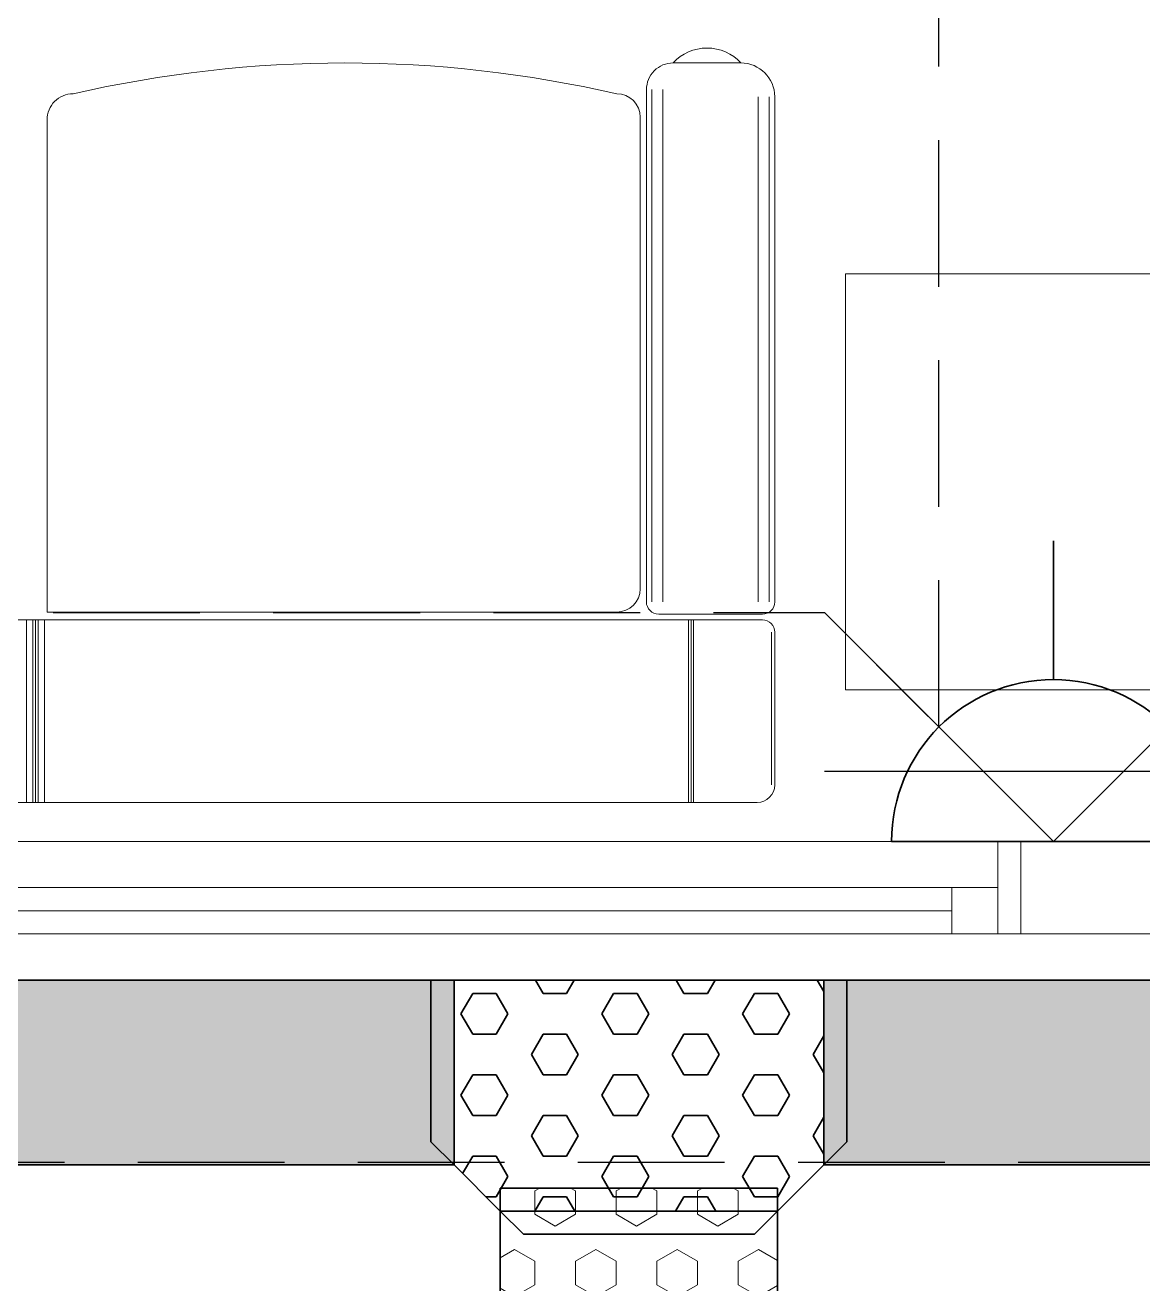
# Model space of a CAD drawing. Header units: inches. Extents: x -12418 to 57169, y -29325 to 19878.
# Drawn here: x 22985 to 24195, y -1326 to 36 of the extents above; entities that cross this region are included whole.
import ezdxf
from ezdxf.enums import TextEntityAlignment as Align

# ---------------------------------------------------------------- set-up
doc = ezdxf.new("R2010")
doc.units = ezdxf.units.IN
doc.header["$LTSCALE"] = 25
doc.header["$MEASUREMENT"] = 0
doc.linetypes.add('DASHDOT', pattern=[25.4, 12.7, -6.35, 0, -6.35])
doc.linetypes.add('HIDDEN', pattern=[9.525, 6.35, -3.175])
doc.layers.get('0').update_dxf_attribs({"color": 8})
doc.layers.get('Defpoints').update_dxf_attribs({"color": 8})
for name, color, linetype, lineweight in [('00-Ground Floor$0$Aluminum', 251, 'Continuous', 5), ('00-Ground Floor$0$LOADING', 253, 'Continuous', 5), ('00-Ground Floor$0$Walls', 251, 'Continuous', 5), ('E-LITE-CLNG-CNDT', 6, 'DASHDOT', 35), ('E-LITE-EXIT-NUMB', 6, 'Continuous', 25), ('E-POWR-FLOR-CNDT', 6, 'HIDDEN', 25), ('E-POWR-WALL @ 100', 4, 'Continuous', 35), ('T-CABL-TRAY', 251, 'Continuous', 35)]:
    doc.layers.add(name, color=color, linetype=linetype, lineweight=lineweight)
doc.styles.add('DC_Simplex', font='SIMPLEX.shx', dxfattribs={"width": 0.7})

# ---------------------------------------------------------------- blocks, each defined once
blk = doc.blocks.new('00-Ground Floor$0$GF21008-P')
at = {"layer": '00-Ground Floor$0$LOADING'}
for p, q in [((-0.7709, 0), (0.7906, 0)), ((-0.7019, -0.1974), (-0.7019, 0)), ((-0.6994, -0.1974), (-0.6994, 0)), ((-0.6968, -0.1974), (-0.6968, 0)), ((0, -0.1974), (0, 0)), ((0.0069, -0.1974), (0.0069, 0)), ((0.0099, -0.1974), (0.0099, 0)), ((0.0128, -0.1974), (0.0128, 0)), ((0.0197, -0.1974), (0.0197, 0)), ((-0.79, -0.1841), (-0.79, -0.0191)), ((-0.7866, -0.1841), (-0.7866, -0.0191)), ((-0.7767, -0.1974), (0.7964, -0.1974)), ((-0.7767, -0.2037), (-0.6644, -0.2037)), ((-0.79, -0.7634), (-0.79, -0.217)), ((-0.784, -0.7634), (-0.784, -0.217)), ((-0.7722, -0.7634), (-0.7722, -0.217)), ((-0.6689, -0.7712), (-0.6689, -0.217)), ((-0.6571, -0.7712), (-0.6571, -0.217)), ((-0.6512, -0.7712), (-0.6512, -0.217)), ((-0.6191, -0.2059), (-0.0026, -0.2059)), ((-0.0026, -0.2059), (-0.0026, -0.7385)), ((-0.6444, -0.7413), (-0.6444, -0.2312)), ((-0.7533, -0.8), (-0.68, -0.8))]:
    blk.add_line(p, q, dxfattribs=at)
for centre, radius, start, end in [((-0.7709, -0.0191), 0.0191, 90, 180), ((-0.7767, -0.1841), 0.0133, 180, 270), ((-0.7767, -0.217), 0.0133, 90, 180), ((-0.6644, -0.217), 0.0133, 0, 90), ((-0.6191, -0.2312), 0.0253, 90, 180), ((-0.6191, -0.7413), 0.0253, 180, 270), ((-0.0307, -0.7385), 0.0281, 270, 0), ((-0.7533, -0.7634), 0.0366, 180, 270), ((-0.68, -0.7712), 0.0288, 270, 0), ((-0.3249, 0.51), 1.31, 257.0217, 282.9783), ((-0.7167, -0.7662), 0.0499, 222.6462, 317.3538)]:
    blk.add_arc(centre, radius, start, end, dxfattribs=at)
blk = doc.blocks.new('00-Ground Floor$0$A$C37be4daf')
at = {"layer": '00-Ground Floor$0$Aluminum'}
for p, q in [((1416, 598.2), (216, 598.2)), ((241, 498.2), (241, 598.2)), ((291, 548.2), (291, 598.2)), ((1341, 548.2), (1341, 598.2)), ((1391, 498.2), (1391, 598.2)), ((291, 573.2), (1341, 573.2)), ((1391, 548.2), (241, 548.2)), ((1416, 498.2), (216, 498.2))]:
    blk.add_line(p, q, dxfattribs=at)
at = {"layer": '00-Ground Floor$0$Walls'}
for p, q in [((216, 498.2), (216, 598.2)), ((1416, 498.2), (1416, 598.2))]:
    blk.add_line(p, q, dxfattribs=at)
blk = doc.blocks.new('00-Ground Floor')
at = {"layer": '00-Ground Floor$0$LOADING', "elevation": 0}
blk.add_lwpolyline([(24322.9, -683.3), (23872.9, -683.3), (23872.9, -233.3), (24322.9, -233.3)], close=True, dxfattribs=at)
at = {"layer": '00-Ground Floor$0$Walls'}
for p, q in [((21497.9, -847.4, 0), (25427.9, -847.4, 0)), ((17732.9, -947.4, 0), (43417.9, -947.4, 0))]:
    blk.add_line(p, q, dxfattribs=at)
at = {"rotation": 180}
blk.add_blockref('00-Ground Floor$0$A$C37be4daf', (24278.9, -349.2, 0), dxfattribs=at)
at = {"layer": '00-Ground Floor$0$LOADING', "xscale": 1000, "yscale": 1000, "zscale": 1000, "rotation": 179.9999999999998}
blk.add_blockref('00-Ground Floor$0$GF21008-P', (23006.5, -805.3), dxfattribs=at)
blk = doc.blocks.new('*U50')
blk.add_line((1.75, 0), (3.25, 0))
blk.add_lwpolyline([(0, -1.75, 1), (0, 1.75)], format="xyb", close=True)
at = {"layer": 'Defpoints'}
for p, q in [((2.475, 2.475), (0, 0)), ((0.758, 2.475), (0.758, -2.475)), ((2.475, -2.475), (0, 0))]:
    blk.add_line(p, q, dxfattribs=at)
at = {"layer": 'E-LITE-EXIT-NUMB', "style": 'DC_Simplex', "width": 0.7, "flags": 8}
blk.add_attdef('TYPE', text='', height=2, rotation=360, dxfattribs=at).set_placement((-2.682, 5.238), align=Align.RIGHT)
blk.add_attdef('CIRCUIT', (2.682, 5.238), '', height=2, rotation=360, dxfattribs=at)
blk = doc.blocks.new('*U77')
at = {"lineweight": 0}
h = blk.add_hatch(dxfattribs=at)
h.set_pattern_fill('HEX', color=253, scale=8, angle=180, style=0)
h.set_pattern_definition([(180, (-22747.74, -3e-10), (6e-13, -43.99409), [25.4, -50.8]), (300, (-22747.74, -3e-10), (38.1, 21.997045), [25.4, -50.8]), (240, (-22773.14, -3e-10), (38.1, -21.997045), [25.4, -50.8])])
h.paths.add_polyline_path([(-7250, 200), (-7250, 0), (0, 0), (0, 200)])
at = {"color": 0}
for p, q in [((0, 200), (-7250, 200)), ((-7250, 0), (-7250, 200)), ((0, 0), (-7250, 0))]:
    blk.add_line(p, q, dxfattribs=at)
blk = doc.blocks.new('*U76')
h = blk.add_hatch()
h.set_pattern_fill('HEX', color=253, scale=8, angle=-90, style=0)
h.set_pattern_definition([(270, (-3e-11, -5e-24), (43.994, -9e-14), [25.4, -50.8]), (30, (-3e-11, -5e-24), (-21.997, 38.1), [25.4, -50.8]), (330, (-3e-11, -25.4), (21.997, 38.1), [25.4, -50.8])])
h.paths.add_polyline_path([(0, 0), (-200, 0), (-250, -50), (-250, -350), (-200, -400), (0, -400)])
at = {"color": 0}
for p, q in [((-200, 0), (-200, 50)), ((0, 0), (0, 50)), ((-250, -50), (-200, 0)), ((0, 0), (0, -400)), ((-250, -50), (-300, -50)), ((-250, -350), (-300, -350)), ((-250, -350), (-200, -400)), ((-200, -400), (-200, -450)), ((0, -400), (0, -450))]:
    blk.add_line(p, q, dxfattribs=at)
at = {"color": 253}
for p, q in [((-200, 0), (-175, 25)), ((-175, 25), (0, 25)), ((-200, 0), (0, 0)), ((-250, -50), (-275, -75)), ((-250, -50), (-250, -350)), ((-275, -75), (-275, -325)), ((-250, -350), (-275, -325)), ((-200, -400), (0, -400)), ((-200, -400), (-175, -425)), ((-175, -425), (0, -425))]:
    blk.add_line(p, q, dxfattribs=at)
blk = doc.blocks.new('*U78')
at = {"lineweight": 0}
h = blk.add_hatch(dxfattribs=at)
h.set_pattern_fill('HEX', color=253, scale=8, angle=180, style=0)
h.set_pattern_definition([(180, (-14751.107, -2e-10), (6e-13, -43.99409), [25.4, -50.8]), (300, (-14751.107, -2e-10), (38.1, 21.99705), [25.4, -50.8]), (240, (-14776.507, -2e-10), (38.1, -21.99705), [25.4, -50.8])])
h.paths.add_polyline_path([(-2829.2, 300), (-2829.2, 0), (0, 0), (0, 300)])
at = {"color": 0}
for p, q in [((0, 300), (-2829.2, 300)), ((-2829.2, 0), (-2829.2, 300)), ((0, 0), (-2829.2, 0))]:
    blk.add_line(p, q, dxfattribs=at)
blk = doc.blocks.new('*U81')
at = {"lineweight": 0}
h = blk.add_hatch(dxfattribs=at)
h.set_pattern_fill('HEX', color=253, scale=8, angle=180, style=0)
h.set_pattern_definition([(180, (-19374.527, -2e-10), (6e-13, -43.99409), [25.4, -50.8]), (300, (-19374.527, -2e-10), (38.1, 21.99705), [25.4, -50.8]), (240, (-19399.927, -2e-10), (38.1, -21.99705), [25.4, -50.8])])
h.paths.add_polyline_path([(-3876.8, 200), (-3876.8, 0), (0, 0), (0, 200)])
at = {"color": 0}
for p, q in [((0, 200), (-3876.8, 200)), ((-3876.8, 0), (-3876.8, 200)), ((0, 0), (-3876.8, 0))]:
    blk.add_line(p, q, dxfattribs=at)
blk = doc.blocks.new('A$C767e6835')
at = {"layer": 'T-CABL-TRAY', "linetype": 'Continuous'}
for name, p, rotation in [('*U81', (-526.8, 1850), 180), ('*U76', (3350, 1850), 90), ('*U78', (3400, -1204.2, 0), 270)]:
    blk.add_blockref(name, p, dxfattribs=dict(at, rotation=rotation))
at = {"layer": 'T-CABL-TRAY', "linetype": 'Continuous', "xscale": -1, "rotation": 180}
blk.add_blockref('*U77', (11000, 1850), dxfattribs=at)

msp = doc.modelspace()

# ---------------------------------------------------------------- linework, layer by layer
at = {"layer": 'E-POWR-FLOR-CNDT', "elevation": 0}
msp.add_lwpolyline([(23974.1, -723.7), (23974.1, 151.4, 0.414214), (23899.1, 226.4), (23231.7, 226.4, -0.414214), (23156.7, 301.4), (23156.7, 869.7), (23044.5, 981.9)], format="xyb", dxfattribs=at)
for points in [[(21939.6, -723.7), (22063.3, -599.9), (23850.4, -599.9), (23974.1, -723.7)], [(25056.7, -1071.2), (24932.9, -1194.9), (15427.9, -1194.9), (15304.2, -1071.2)]]:
    msp.add_lwpolyline(points, dxfattribs=at)

# ---------------------------------------------------------------- block references
at = {"layer": 'E-LITE-CLNG-CNDT'}
msp.add_blockref('00-Ground Floor', (0, 0), dxfattribs=at)
at = {"layer": 'E-POWR-FLOR-CNDT'}
msp.add_blockref('A$C767e6835', (20099.5, -2847.4, 0.4), dxfattribs=at)
at = {"layer": 'E-POWR-WALL @ 100', "xscale": 100, "yscale": 100, "zscale": 100, "rotation": 90.00000000000001}
msp.add_blockref('*U50', (24097.9, -847.4, 0), dxfattribs=at)

doc.saveas('drawing.dxf')
